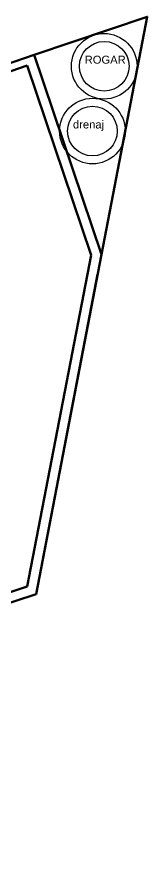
# Model space of a CAD drawing. Header units: millimetres. Extents: x 7519 to 33116, y -1769 to 3101.
# Drawn here: x 15708 to 16035, y -1769 to 320 of the extents above; entities that cross this region are included whole.
import ezdxf

# ---------------------------------------------------------------- set-up
doc = ezdxf.new("R2010")
doc.units = ezdxf.units.MM
doc.layers.add('duvar', color=145, linetype='Continuous', lineweight=53)
doc.layers.add('merdıven', color=211, linetype='Continuous', lineweight=30)
doc.styles.get("Standard").update_dxf_attribs({"font": 'arial.ttf'})

msp = doc.modelspace()

# ---------------------------------------------------------------- linework, layer by layer
at = {"layer": 'duvar'}
for p, q in [((16034.699, 320.339), (15920.273, -273.527)), ((15752.093, 225), (15377.79, 98.727)), ((15920.273, -273.527), (15752.093, 225)), ((15734.714, 198.306), (15377.79, 77.896)), ((15894.477, -275.271), (15734.714, 198.306)), ((15734.969, -1103.112), (15894.477, -275.271)), ((15920.273, -273.527), (15756.729, -1122.314)), ((15734.969, -1103.112), (14532.511, -1495.046)), ((15756.729, -1122.314), (13771.729, -1769.314)), ((15756.729, -1122.314), (13771.729, -1769.314)), ((15756.729, -1122.314), (14532.511, -1521.341))]:
    msp.add_line(p, q, dxfattribs=at)
for points in [[(15920.273, -273.527), (16034.699, 320.339), (15752.093, 225)], [(15756.729, -1122.314), (15910.682, -323.305)]]:
    msp.add_lwpolyline(points, dxfattribs=at)
at = {"layer": 'merdıven'}
for centre, radius in [((15927.085, 196.494), 82), ((15927.085, 196.494), 62), ((15897.755, 34.735), 82), ((15897.755, 34.735), 62)]:
    msp.add_circle(centre, radius, dxfattribs=at)

# ---------------------------------------------------------------- texts
for s, p in [('ROGAR', (15878.327, 203.014)), ('drenaj', (15848.996, 41.254))]:
    msp.add_text(s, height=20).set_placement(p)

doc.saveas('drawing.dxf')
